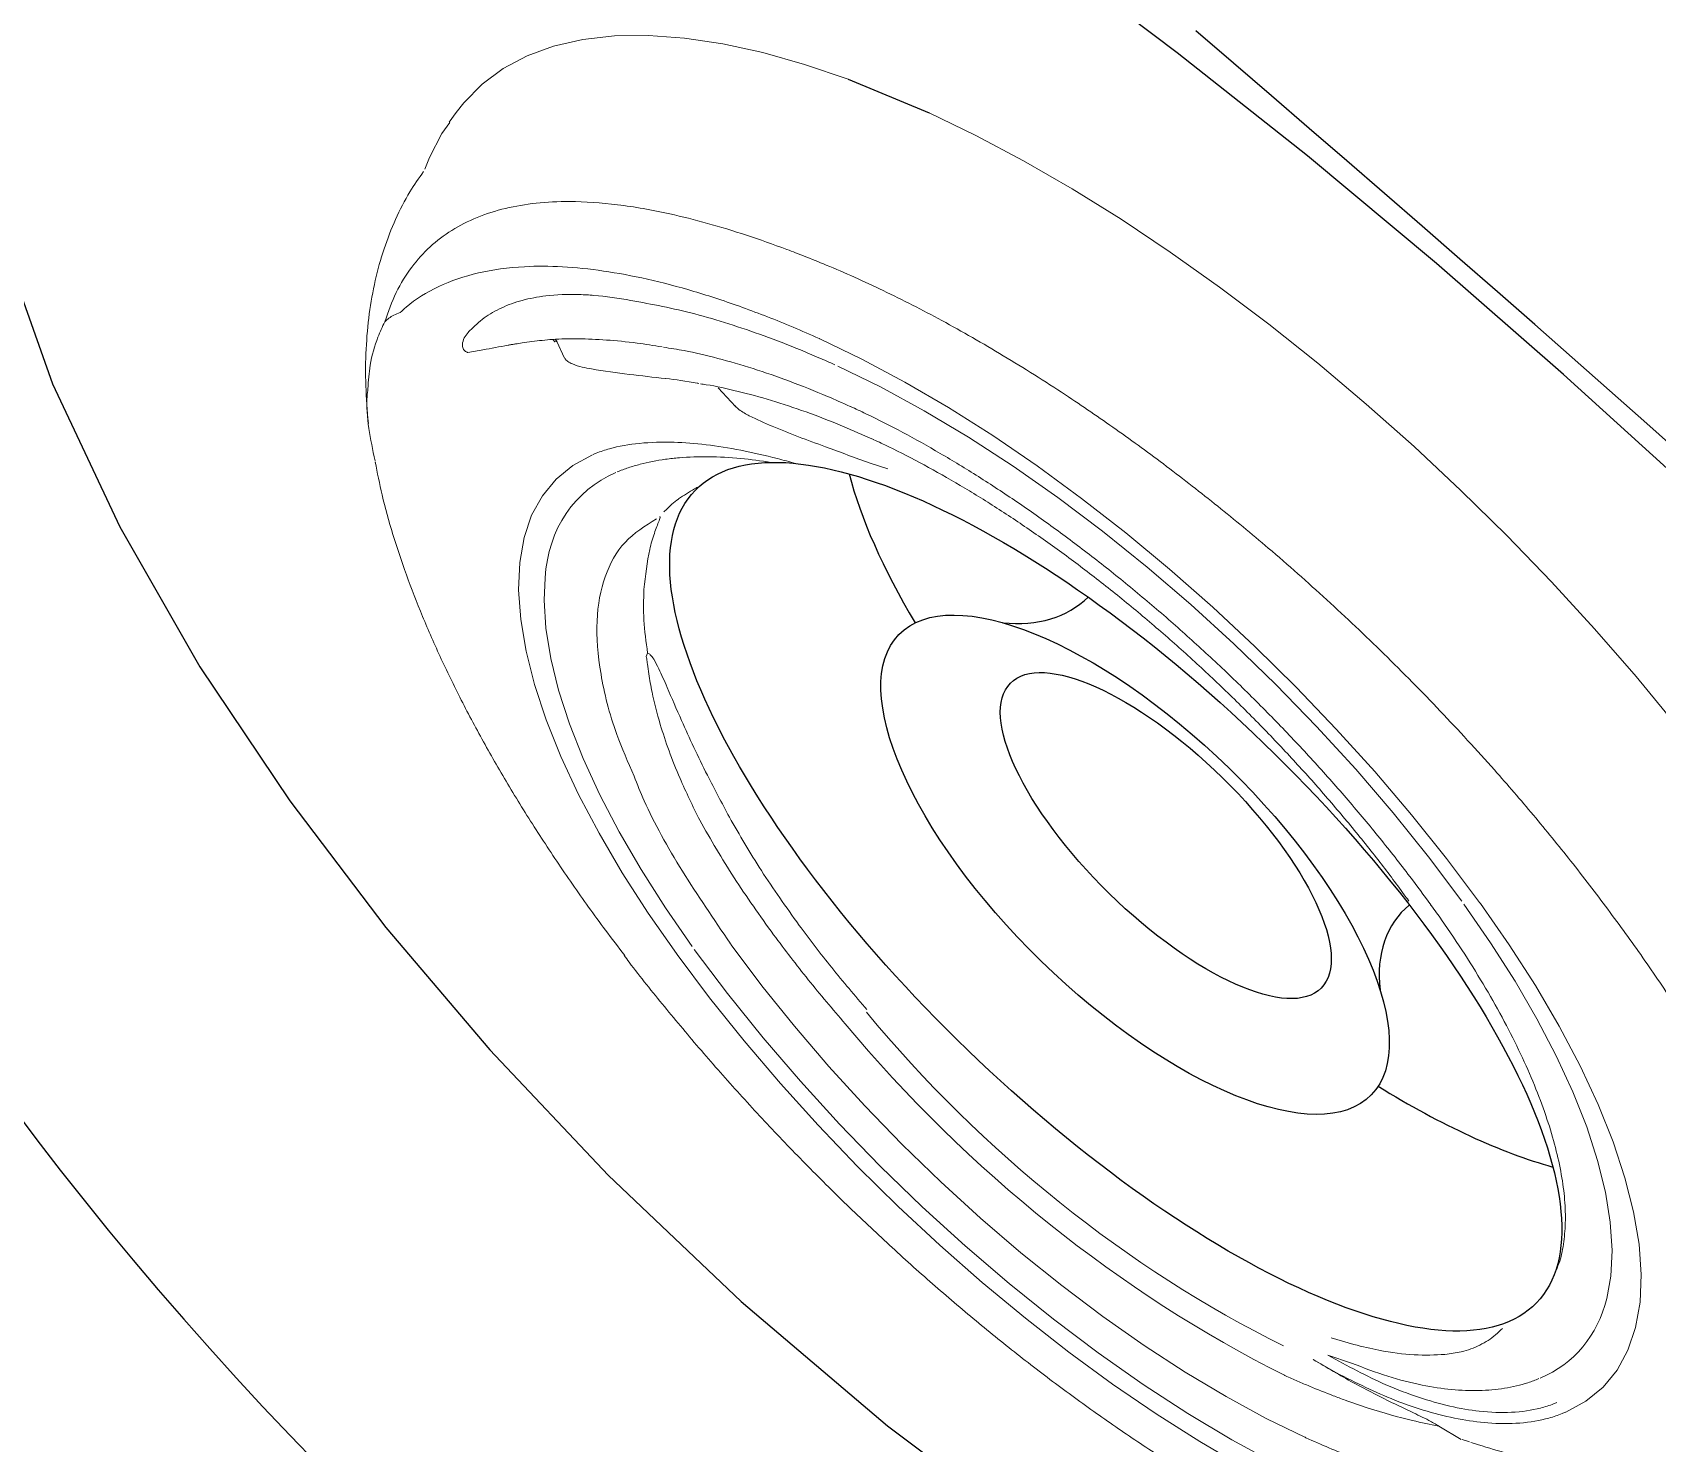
# Model space of a CAD drawing. Extents: x 938 to 1038, y 781 to 934.
# Drawn here: x 1019.287 to 1021.592, y 876.502 to 878.503 of the extents above; entities that cross this region are included whole.
import ezdxf

# ---------------------------------------------------------------- set-up
doc = ezdxf.new("R2010")
doc.units = 0
doc.header["$MEASUREMENT"] = 0
doc.linetypes.add('SLD-Solid', pattern=[0])
for name, color, linetype in [('1', 4, 'Continuous'), ('1_CYAN', 4, 'Continuous'), ('2', 2, 'Continuous'), ('DIM', 3, 'Continuous')]:
    doc.layers.add(name, color=color, linetype=linetype)

# ---------------------------------------------------------------- blocks, each defined once
blk = doc.blocks.new('*E22')
at = {"layer": '1', "color": 3, "linetype": 'SLD-Solid', "lineweight": 15}
blk.add_arc((2.108557158079378, -2.062281653934321), 0.004702238498693764, 145.5763701272719, 153.9577264641117, dxfattribs=at)
blk = doc.blocks.new('MIDJET')
at = {"layer": '1', "color": 3, "linetype": 'SLD-Solid', "lineweight": 15}
for p, q in [((-0.5919542460812863, 1.340270002507836), (-0.6367995654961618, 1.335238558751698)), ((-0.5437959938340668, 1.340921270170654), (-0.5919542460812863, 1.340270002507836)), ((-0.4925182228356348, 1.337189817831913), (-0.5437959938340668, 1.340921270170654)), ((-0.4383267202460246, 1.329090598589275), (-0.4925182228356348, 1.337189817831913)), ((-0.6781520544470823, 1.325847308838661), (-0.7158455762330647, 1.312133774495891)), ((-0.6367995654961618, 1.335238558751698), (-0.6781520544470823, 1.325847308838661)), ((-0.3814391073740637, 1.316656226751604), (-0.4383267202460246, 1.329090598589275)), ((-0.3220836937811669, 1.299936502326787), (-0.3814391073740637, 1.316656226751604)), ((-0.7497288819793368, 1.294153145349298), (-0.7796659567653208, 1.271977501424601)), ((-0.7158455762330647, 1.312133774495891), (-0.7497288819793368, 1.294153145349298)), ((-0.2604987630922011, 1.278998550980475), (-0.3220836937811669, 1.299936502326787)), ((-0.7796659567653208, 1.271977501424601), (-0.8055365974879933, 1.245695907501343)), ((-0.8055365974879933, 1.245695907501343), (-0.8164400821045064, 1.231706506393635)), ((-0.8164400821045064, 1.231706506393635), (-0.8261505989521964, 1.218251254683636)), ((-0.07916177500534616, 1.19913128945926), (-0.1456321948490569, 1.231332416440353)), ((-0.8369244809885998, 1.201993720813363), (-0.8543357425184226, 1.167898360743166)), ((-0.8256040801540365, 1.217790255286275), (-0.8369244809885998, 1.201993720813363)), ((-0.01143703298683363, 1.163116611808704), (-0.07916177500534616, 1.19913128945926)), ((-0.8543357425184226, 1.167898360743166), (-0.860690199243237, 1.151540566126542)), ((0.05727016776930327, 1.123432953348257), (-0.01143703298683363, 1.163116611808704)), ((0.1266839647929601, 1.080239730139184), (0.05727016776930327, 1.123432953348257)), ((0.1965257021402067, 1.033710267848548), (0.1266839647929601, 1.080239730139184)), ((0.2665150688487188, 0.9840313293248926), (0.1965257021402067, 1.033710267848548)), ((0.3363710481846596, 0.9314023328446979), (0.2665150688487188, 0.9840313293248926)), ((0.4058131851186815, 0.8760346807066526), (0.3363710481846596, 0.9314023328446979)), ((-0.6737797578453666, 0.9068527819475065), (-0.6766367541624305, 0.9064904840683994)), ((-0.6625879960889591, 0.8832443342654699), (-0.6737797578453666, 0.9068527819475065)), ((-0.3007123949947683, 0.9108167950045356), (-0.2409272785444472, 0.8820085267368114)), ((-0.2409272785444472, 0.8820085267368114), (-0.1798898275953889, 0.849391944359823)), ((0.4745627704948134, 0.8181504921477938), (0.4058131851186815, 0.8760346807066526)), ((-0.2748332697441427, 0.8719968570842411), (-0.2143259735345566, 0.8424302796437075)), ((-0.4202750229740531, 0.8148805614745953), (-0.4447872383875975, 0.8413058480143718)), ((-0.2143259735345566, 0.8424302796437075), (-0.1525254817430906, 0.8088024284014494)), ((-0.1798898275953889, 0.849391944359823), (-0.117901452170905, 0.813128096480952)), ((-0.1525254817430906, 0.8088024284014494), (-0.08977695034204203, 0.7713009893099496)), ((-0.117901452170905, 0.813128096480952), (-0.05526829267949296, 0.7733960902345842)), ((0.5423437975824257, 0.7579822548841548), (0.4745627704948134, 0.8181504921477938)), ((-0.2246613550926, 0.7680182315329631), (-0.223829354241623, 0.7676476453517438)), ((-0.08977695034204203, 0.7713009893099496), (-0.02643099850775599, 0.7301356469915703)), ((-0.05526829267949296, 0.7733960902345842), (0.007700413893431346, 0.7303920254563536)), ((-0.6229699055955962, 0.7464289431343758), (-0.6508588885094326, 0.7312778413512859)), ((0.6088841041254227, 0.6957714300635729), (0.5423437975824257, 0.7579822548841548)), ((-0.9309539631790003, 0.7360556487170413), (-0.9311523786757618, 0.7356601663352222)), ((-0.6508588885094326, 0.7312778413512859), (-0.6746460255915423, 0.7118089483820285)), ((-0.2040564612450879, 0.726243413797107), (-0.2291038460963861, 0.7341721511737518)), ((-0.02643099850775599, 0.7301356469915703), (0.03715857932485278, 0.6855362141791375)), ((0.007700413893431346, 0.7303920254563536), (0.0706936729465113, 0.6843283905744642)), ((-0.6746460255915423, 0.7118089483820285), (-0.6941831967642074, 0.6881435222963859)), ((0.6739166695817715, 0.6317677685088796), (0.6088841041254227, 0.6957714300635729)), ((-0.6941831967642074, 0.6881435222963859), (-0.7093486174689474, 0.6604288755529097)), ((0.03715857932485278, 0.6855362141791375), (0.1006365285862501, 0.6377519199917145)), ((0.0706936729465113, 0.6843283905744642), (0.1334003852071248, 0.635432600998314)), ((-0.7093486174689474, 0.6604288755529097), (-0.7200479897698528, 0.6288376527769088)), ((-0.7200479897698528, 0.6288376527769088), (-0.7262145902071779, 0.5935665703607214)), ((0.1006365285862501, 0.6377519199917145), (0.1636482554960139, 0.5870496571647834)), ((0.1334003852071248, 0.635432600998314), (0.1955109077239854, 0.5839461574314271)), ((0.7371803569579569, 0.5662282756701273), (0.6739166695817715, 0.6317677685088796)), ((-0.7262145902071779, 0.5935665703607214), (-0.7278100417460323, 0.5548352702607531)), ((0.1636482554960139, 0.5870496571647834), (0.2258417651508964, 0.5337126929966018)), ((0.1955109077239854, 0.5839461574314271), (0.2567185059078696, 0.5301232676291505)), ((-0.7278100417460323, 0.5548352702607531), (-0.7248244592766753, 0.5128849674311624)), ((-0.6917068391101537, 0.5399770882875572), (-0.6904048244634993, 0.5716342310971925)), ((0.7984212499144263, 0.4994159295572871), (0.7371803569579569, 0.5662282756701273)), ((-0.6891811366204763, 0.5001690216979142), (-0.6917068391101537, 0.5399770882875572)), ((0.2258417651508964, 0.5337126929966018), (0.2868696220712934, 0.4780389346494616)), ((-0.7248244592766753, 0.5128849674311624), (-0.7172763522214183, 0.4679768748838313)), ((0.2567185059078696, 0.5301232676291505), (0.3167209534576969, 0.4742297461524032)), ((-0.6823127846873547, 0.457527795635869), (-0.6891811366204763, 0.5001690216979142)), ((0.8573934019050995, 0.4315990789865936), (0.7984212499144263, 0.4994159295572871)), ((-0.7172763522214183, 0.4679768748838313), (-0.7052127352972022, 0.4203906585029813)), ((-0.5468986608557316, 0.4601842070950255), (-0.5448279632985873, 0.4650252850706664)), ((0.2868696220712934, 0.4780389346494616), (0.3463909292820162, 0.4203394049225579)), ((0.3167209534576969, 0.4742297461524032), (0.3752219207555427, 0.4165416140557454)), ((-0.6711443371417687, 0.4123173900796644), (-0.6823127846873547, 0.457527795635869)), ((-0.7052127352972022, 0.4203906585029813), (-0.6887088037560503, 0.3704226755281752)), ((0.3463909292820162, 0.4203394049225579), (0.4040732020937412, 0.3609363981163511)), ((0.3752219207555427, 0.4165416140557454), (0.4319324777305837, 0.3573437722756978)), ((0.9138601952750065, 0.3630498857439477), (0.8573934019050995, 0.4315990789865936)), ((-0.6557449093210366, 0.3648176696784589), (-0.6711443371417687, 0.4123173900796644)), ((-0.6887088037560503, 0.3704226755281752), (-0.6678672599776689, 0.3183840844563548)), ((-0.636209824535797, 0.3153226684343338), (-0.6557449093210366, 0.3648176696784589)), ((0.4040732020937412, 0.3609363981163511), (0.4595941649500119, 0.3001618132641966)), ((0.4319324777305837, 0.3573437722756978), (0.4865726141307931, 0.2969285223536389)), ((-0.6678672599776689, 0.3183840844563548), (-0.6428179924394186, 0.2645989795892376)), ((-0.6126599751229804, 0.264138779049901), (-0.636209824535797, 0.3153226684343338)), ((0.4595941649500119, 0.3001618132641966), (0.5126436852019083, 0.2383551154191537)), ((0.4865726141307931, 0.2969285223536389), (0.5388725386271744, 0.2355942031767171)), ((-0.6428179924394186, 0.2645989795892376), (-0.6137168562472297, 0.2094022548305645)), ((-0.5852412625829331, 0.2115828995320612), (-0.6126599751229804, 0.264138779049901)), ((0.5126436852019083, 0.2383551154191537), (0.5629254811307334, 0.175861536062925)), ((0.5388725386271744, 0.2355942031767171), (0.5885738932123843, 0.1736437416675614)), ((-0.6137168562472297, 0.2094022548305645), (-0.580745179434615, 0.1531376777535485)), ((-0.5541232847010775, 0.1579803067076284), (-0.5852412625829331, 0.2115828995320612)), ((0.5629254811307334, 0.175861536062925), (0.6101585497424367, 0.1130302443590807)), ((0.5885738932123843, 0.1736437416675614), (0.6354312844683818, 0.111383035622481)), ((-0.580745179434615, 0.1531376777535485), (-0.5441082426526407, 0.09615562249808818)), ((-0.5194987594337448, 0.1036628778942799), (-0.5541232847010775, 0.1579803067076284)), ((-0.5441082426526407, 0.09615562249808818), (-0.5040342094317509, 0.0388109411609463)), ((-0.4815820174204504, 0.04896685335884854), (-0.5194987594337448, 0.1036628778942799)), ((0.5342452386158243, 0.1142426972362642), (0.5350541572037528, 0.1130922070813654)), ((0.5658686596157665, 0.1081833325488191), (0.5666357862985194, 0.1071105673578217)), ((0.6131417295719501, 0.1089070406784032), (0.6510585375235394, 0.05421097666044261)), ((0.6354311145956615, 0.1113830333935937), (0.6365171913398626, 0.1098897085450545)), ((0.6365171913398626, 0.1098897085450545), (0.6773690440095805, 0.0514320825179766)), ((-0.4278476251092869, 0.05326558572474482), (-0.4270130268220882, 0.05210872980869397)), ((-0.4270255889107162, 0.05212548107763837), (-0.4262447109284579, 0.05104560357774801)), ((-0.4262447109284579, 0.05104560357774801), (-0.3828345210085118, -0.006804406820378972)), ((0.6510585375235394, 0.05421097666044261), (0.6856830659964785, -0.0001064595432183069)), ((0.6773690440095805, 0.0514320825179766), (0.7147170452954299, -0.006655874952002705)), ((-0.5040343962407832, 0.03881092171981493), (-0.502966819549286, 0.03734302985240845)), ((-0.502966819549286, 0.03734302985240845), (-0.4568554513130181, -0.02392642564824143)), ((-0.4313662724639329, -0.01798828150540999), (-0.478599400602711, 0.04484303490036723)), ((-0.3810845360622039, -0.08048183615970572), (-0.4313662724639329, -0.01798828150540999)), ((-0.3828345210085118, -0.006804406820378972), (-0.3366027226316533, -0.0643502523216597)), ((0.6856830659964785, -0.0001064595432183069), (0.7168009827484525, -0.05370902397056909)), ((0.7147170452954299, -0.006655874952002705), (0.7483286834238783, -0.06401243812616997)), ((-0.4568554513130181, -0.02392642564824143), (-0.4079453738200058, -0.08489057668434441)), ((-0.3366027226316533, -0.0643502523216597), (-0.2878091611190428, -0.1212685844863159)), ((0.7168009827484525, -0.05370902397056909), (0.7442197556169887, -0.1062649300379093)), ((0.7483286834238783, -0.06401243812616997), (0.777994591073174, -0.1202803995913939)), ((-0.4079453738200058, -0.08489057668434441), (-0.3564781724274368, -0.145248366009767)), ((-0.3280349691056159, -0.1422885291454747), (-0.3810845360622039, -0.08048183615970572)), ((0.7442197556169887, -0.1062649300379093), (0.7677696058312122, -0.1574488212699237)), ((-0.2878091611190428, -0.1212685844863159), (-0.2367281427571015, -0.1772392895687744)), ((0.777994591073174, -0.1202803995913939), (0.8035300857183216, -0.175109383552325)), ((-0.3564781724274368, -0.145248366009767), (-0.3027079190388946, -0.2047017965439863)), ((-0.2725140062493523, -0.2030631139976293), (-0.3280349691056159, -0.1422885291454747)), ((0.7677696058312122, -0.1574488212699237), (0.7873046874108383, -0.2069438151237506)), ((-0.2367281427571015, -0.1772392895687744), (-0.1836467505548285, -0.2319479084886069)), ((0.8035300857183216, -0.175109383552325), (0.8247761251235346, -0.228157936122912)), ((-0.3027079190388946, -0.2047017965439863), (-0.2469002599260506, -0.2629571340686567)), ((-0.2148317334376202, -0.2624661208038361), (-0.2725140062493523, -0.2030631139976293)), ((0.7873046874108383, -0.2069438151237506), (0.8027041120259568, -0.2544435281346296)), ((0.8247761251235346, -0.228157936122912), (0.8416004526354968, -0.2790957155896336)), ((-0.1836467505548285, -0.2319479084886069), (-0.1288634054916855, -0.2850868156362765)), ((-0.2469002599260506, -0.2629571340686567), (-0.1893306435940758, -0.3197268546246903)), ((-0.1553104134044929, -0.3201656800919466), (-0.2148317334376202, -0.2624661208038361)), ((0.8027041120259568, -0.2544435281346296), (0.8138725611743496, -0.2996539373860116)), ((-0.1288634054916855, -0.2850868156362765), (-0.07268604721214444, -0.3363573312864787)), ((0.8138725611743496, -0.2996539373860116), (0.8207409162128982, -0.3422951706074144)), ((0.8416004526354968, -0.2790957155896336), (0.8538981608296936, -0.3276054670643731)), ((-0.1893306435940758, -0.3197268546246903), (-0.1302835327086029, -0.374730504825294)), ((-0.09428255648409589, -0.3758394384390868), (-0.1553104134044929, -0.3201656800919466)), ((-0.07268604721214444, -0.3363573312864787), (-0.01543045211409577, -0.3854712921912125)), ((0.8207409162128982, -0.3422951706074144), (0.8232665592756732, -0.3821032127260509)), ((0.8538981608296936, -0.3276054670643731), (0.8615928151658849, -0.3733851628631299)), ((-0.1302835327086029, -0.374730504825294), (-0.07005042866749989, -0.4276964427301237)), ((-0.0320890765927544, -0.4291763902563162), (-0.09428255648409589, -0.3758394384390868)), ((-0.01543045211409577, -0.3854712921912125), (0.04258148656383298, -0.4321525409809936)), ((0.8232665592756732, -0.3821032127260509), (0.8214340025040485, -0.4188316941173298)), ((0.8615928151658849, -0.3733851628631299), (0.8646363927117591, -0.4161496617792437)), ((-0.07005042866749989, -0.4276964427301237), (-0.008928759315232071, -0.4783632205415529)), ((0.03092265031700947, -0.4798786530832331), (-0.0320890765927544, -0.4291763902563162)), ((0.04258148656383298, -0.4321525409809936), (0.1010237300516934, -0.4761387138104283)), ((0.8214340025040485, -0.4188316941173298), (0.8157006186702205, -0.4505288283372266)), ((0.8646363927117591, -0.4161496617792437), (0.8630099851018969, -0.4556326673108089)), ((0.8630099851018969, -0.4556326673108089), (0.8567237519102093, -0.4915883081715577)), ((-0.008928759315232071, -0.4783632205415529), (0.05277961016649613, -0.5264805419039646)), ((0.09440059957840674, -0.527662947270656), (0.03092265031700947, -0.4798786530832331)), ((0.1010237300516934, -0.4761387138104283), (0.1595677370264212, -0.5171825523920859)), ((0.4246229822019956, -0.5062542312755056), (0.4571575859855272, -0.5157002336642336)), ((0.8567237519102093, -0.4915883081715577), (0.8458167421455727, -0.5237926398367279)), ((0.05277961016649613, -0.5264805419039646), (0.1147699359973728, -0.5718108298644324)), ((0.1579901922928002, -0.5722623862585863), (0.09440059957840674, -0.527662947270656)), ((0.1595677370264212, -0.5171825523920859), (0.21788441910725, -0.5550533457155211)), ((0.8458167421455727, -0.5237926398367279), (0.8303569620936884, -0.5520451513537097)), ((0.4324812997092522, -0.5560345889892204), (0.3994041958499395, -0.53692644916147)), ((0.4536861896288968, -0.5420627063764414), (0.4200684792634846, -0.530933925326849)), ((0.8303569620936884, -0.5520451513537097), (0.8104406436616074, -0.5761698919052236)), ((0.1147699359973728, -0.5718108298644324), (0.1767361146714848, -0.6141301965231065)), ((0.2213361441270791, -0.6134277285769656), (0.1579901922928002, -0.5722623862585863)), ((0.21788441910725, -0.5550533457155211), (0.2756459855342968, -0.5895382288194924)), ((0.8104406436616074, -0.5761698919052236), (0.7861918909449912, -0.596016681602336)), ((0.2756459855342968, -0.5895382288194924), (0.332527751439379, -0.6204433694948079)), ((0.7861918909449912, -0.596016681602336), (0.7577616033004446, -0.6114617796461488)), ((0.1767361146714848, -0.6141301965231065), (0.2383721175906572, -0.6532296686102796)), ((0.2840846424424228, -0.6509291054582889), (0.2213361441270791, -0.6134277285769656)), ((0.332527751439379, -0.6204433694948079), (0.3882099291078731, -0.647594954006621)), ((0.6093081070126161, -0.650202156123953), (0.5775109505388087, -0.6312540122870018)), ((0.2383721175906572, -0.6532296686102796), (0.2993735843462204, -0.688916188014133)), ((0.3458851635991422, -0.6845570173668278), (0.2840846424424228, -0.6509291054582889)), ((0.3882082311358346, -0.6475967461509953), (0.3890182506492295, -0.6479644889835612)), ((0.6107945199063138, -0.6503591337585419), (0.6210413181768573, -0.6538573459500299))]:
    blk.add_line(p, q, dxfattribs=at)
for centre, major_axis, ratio, start_param, end_param in [((-0.6815768399562643, 0.9055450205197246), (0.004680534295793202, -0.004606837395196052), 0.7000000000005552, 1.120630818526667, 1.843928714060351), ((-0.6788823279823504, 0.905839848704943), (0.004850412880523252, -0.004774041173101661), 0.7000000000009405, 1.126373902737729, 1.762963117534141), ((-0.6781629943863976, 0.9059485700923631), (0.004551870843195905, -0.004480199800571625), 0.699999999999245, 1.115946250348523, 1.807289989993341), ((-0.6704440789167236, 0.8971943589971687), (0.00799677930934878, -0.007870866796768477), 0.699999999967005, 2.477545029303428, 2.524721049010566), ((-0.6602028831344882, 0.8752907333324487), (5.952596348795852e-05, -0.007501533223001199), 0.9999999997322832, 3.376626565747556, 3.425002859041004), ((-0.4277623174416902, 0.8207920025155744), (0.00684070522326299, -0.006732995559682467), 0.6999999999699413, 0.1552751670004129, 0.2729475405901056), ((-0.4123454982996577, 0.4600209785797489), (0.2294618658224988, -0.2258488961816193), 0.7000000000000282, 2.864732198851961, 3.679689753706713), ((0.5469432157060794, 0.4766810238045309), (0.946114857098742, -0.9312178970168021), 0.699999999999982, 4.567645542837863, 5.149834849265413), ((0.566247144720812, 0.500266765458008), (1.010455582634619, -0.9945455518744755), 0.6999999999999829, 4.571790723567589, 5.145689688817794), ((0.5479330481392708, -0.3064110597949536), (0.2253859154012132, -0.2218371232439412), 0.7000000000000203, -0.2809991139810488, 0.3946791343830383), ((0.5750355527887763, -0.630116160261025), (0.00233832875855138, 1.855504310473285e-05), 0.9999999999457592, -0.4387966575200624, -0.3098644343671335)]:
    blk.add_ellipse(centre, major_axis=major_axis, ratio=ratio, start_param=start_param, end_param=end_param, dxfattribs=at)
at = {"layer": '1', "color": 3}
for centre, major_axis, ratio, start_param, end_param in [((0.1192344720720726, 0.1195088801366637), (0.5967276637128429, -0.576215286447689), 0.3644955798513458, 3.146562833120037, 9.429748140299623), ((0.3609887589327627, 0.3356866112881249), (0.5967276637128462, -0.5762152864477543), 0.364495579851353, 3.679415963998016, 4.068187139904578), ((0.1467084844990723, 0.1648701414983407), (0.335007496412527, -0.3265217946949104), 0.4082116169557454, 3.144741794582911, 9.427927101762497), ((-0.09133905297336042, 0.7149628302830706), (0.1722656439131815, -0.169553251858845), 0.700000000000027, -0.7252667287430151, -0.007908137019935868), ((0.1902426787997413, 0.2061563679601193), (0.2204798541199463, -0.2161642147788002), 0.371973248469353, 3.142643758382526, 9.425829065562112), ((0.6873068505680138, -0.05760381365483624), (0.1601084622655695, -0.1575874899404286), 0.6999999999999683, 3.068738936390603, 3.858971129962082), ((0.3609887589327627, 0.3356866112881249), (0.5967276637128802, -0.5762152864476898), 0.3644955798513433, -1.024668027333806, -0.5913272137987586)]:
    blk.add_ellipse(centre, major_axis=major_axis, ratio=ratio, start_param=start_param, end_param=end_param, dxfattribs=at)
at = {"layer": '1', "color": 3, "linetype": 'SLD-Solid', "lineweight": 15}
for points, knots in [([(-0.8627474807842503, 1.147998920770704), (-0.8693700168802678, 1.138574965710745), (-0.8843186351193282, 1.117302887393464), (-0.9029738958443261, 1.080487820955881), (-0.9194864101341196, 1.038484975745078), (-0.9319132790559053, 0.9936493108959752), (-0.9404073689651113, 0.9462255221802707), (-0.9447989615211014, 0.8962405338462958), (-0.9454309978385993, 0.8444482626395171), (-0.9424836849697513, 0.8086564130909295), (-0.94102014886154, 0.790883388466554)], [0, 0, 0, 0, 0.1000144248374281, 0.2257560296564782, 0.3519620618449764, 0.4790519246353268, 0.6074394963084845, 0.7375219066617311, 0.8696622366516151, 0.9999999999999999, 0.9999999999999999, 0.9999999999999999, 0.9999999999999999]), ([(-0.9178553953320048, 0.9348992362653519), (-0.9127900163126554, 0.9491387112250607), (-0.9026222451009431, 0.977721710248943), (-0.8805855336192465, 1.012662912017745), (-0.854206065256264, 1.042029050374737), (-0.8232765620921967, 1.065577637907964), (-0.7875061616945089, 1.083745911450421), (-0.7473635839657788, 1.096525466963584), (-0.7033963259287148, 1.103968918319381), (-0.6509216424041071, 1.106440618702209), (-0.5881205115555019, 1.102277195232986), (-0.5052442627204599, 1.087727199070912), (-0.4239867990835364, 1.064980510547485), (-0.3587389498939757, 1.041934522040108), (-0.3309902547189338, 1.031207537771095), (-0.3228083809194899, 1.028044620344389)], [0, 0, 0, 0, 0.07537897948530542, 0.1513087598485489, 0.223328929139492, 0.295350195672495, 0.3691040824939862, 0.4428624058644273, 0.5147290521308584, 0.5869674127249346, 0.6821191269308488, 0.7780713045951788, 0.9079992185455765, 0.972873002548, 1, 1, 1, 1]), ([(-0.3228083809194899, 1.028044620344389), (-0.312420742817622, 1.023911319705448), (-0.2757162745980111, 1.009306401777437), (-0.2109070261829515, 0.9800873164124795), (-0.1269124447858516, 0.9372359922766549), (-0.04044499116479017, 0.8878186385365581), (0.04226150083716362, 0.8356763787241022), (0.1196630580554867, 0.7827592089527684), (0.1918302540250494, 0.7300254021569685), (0.2640190638505686, 0.6737918826011935), (0.3401036148975081, 0.6107799725642593), (0.4190022486309104, 0.5410502700264459), (0.5006461251433905, 0.463800897264278), (0.5802205103926781, 0.3831289221971588), (0.6507180946088909, 0.3063629292004464), (0.7122431984861777, 0.2352377519817139), (0.7470955837410784, 0.1919400777168079), (0.764558285007567, 0.1702458853195878)], [0, 0, 0, 0, 0.02936692012341424, 0.1037673026158927, 0.1781676561717678, 0.2547294059944991, 0.3312911512215466, 0.3933059458810084, 0.4553207315038745, 0.5185676568654695, 0.5818146106266968, 0.656274788192156, 0.7307350024676587, 0.8073586783976775, 0.8839824166536006, 0.9418696773600741, 1, 1, 1, 1]), ([(-0.8958560664850097, 0.9480931264753849), (-0.8930526952794864, 0.9506446943238274), (-0.8771619198370928, 0.9651081344937751), (-0.8427258641114577, 0.986567270707809), (-0.7864918965745389, 1.005896056742486), (-0.7266385947137906, 1.014078541613813), (-0.6663692365216178, 1.013840593850759), (-0.6080666352889921, 1.007916923912163), (-0.5457029069364552, 0.9961874147309828), (-0.4798512785431228, 0.979014983621397), (-0.4107065998673889, 0.956109807580205), (-0.3509421441799674, 0.9329598010872218), (-0.3139851983780062, 0.9166714372530151), (-0.3016718030188485, 0.9112444448624899)], [0, 0, 0, 0, 0.02671159342247816, 0.1514133882616352, 0.2764465471703175, 0.4011593237448561, 0.4934978756194137, 0.585835892512467, 0.6780752214310576, 0.7703176610676958, 0.8622843830928777, 0.9541156120639899, 1, 1, 1, 1]), ([(-0.7972063267891372, 0.9223448504070291), (-0.7906460971790352, 0.9285854331885446), (-0.7775268503931159, 0.9410654453931215), (-0.7524780027408724, 0.9554536593593781), (-0.723373950786609, 0.9660369580669794), (-0.6869888263599861, 0.9728607147295065), (-0.6520796511685703, 0.9742228494979059), (-0.6117601125132808, 0.9721336067401012), (-0.5864687470666041, 0.968108061553437), (-0.5686126327046424, 0.9652659613365273)], [0, 0, 0, 0, 0.1441017023746246, 0.2881767724736586, 0.4319440977470484, 0.5757118405730505, 0.7575254025222544, 0.828808999989974, 1, 1, 1, 1]), ([(-0.9178553953320048, 0.9348992362653519), (-0.9139474881211456, 0.9383850882403806), (-0.9080630364040161, 0.943634017279237), (-0.8989253491364693, 0.9469719418908795), (-0.8958560664850097, 0.9480931264753849)], [0, 0, 0, 0, 0.664107277740027, 1, 1, 1, 1]), ([(-0.5684767364222978, 0.9652452502350712), (-0.5388160456191002, 0.9597450101446441), (-0.4942970776828162, 0.9514894703848995), (-0.4297787961067812, 0.9324235311391504), (-0.3798462657429269, 0.9154163111188183), (-0.3368996625692589, 0.8987612810238517), (-0.3031762184767075, 0.8846287374045403), (-0.2867252947938823, 0.8773309394024693), (-0.2791472813771279, 0.8739692551445728)], [0, 0, 0, 0, 0.3370083191286239, 0.5058298423696197, 0.6746776265665427, 0.843512699596241, 0.9279151198515014, 1, 1, 1, 1]), ([(-0.9416571431792207, 0.8399092718010621), (-0.9408688441314013, 0.8511691252368507), (-0.9390449190075216, 0.8772215854410916), (-0.9301064727070099, 0.9085674082864159), (-0.9211675727216146, 0.9277802145998066), (-0.9178553953320048, 0.9348992362653519)], [0, 0, 0, 0, 0.323929972377879, 0.7494922347334615, 1, 1, 1, 1]), ([(-0.799747252088963, 0.8912188981858264), (-0.8001514312033748, 0.8913802302356828), (-0.8010457170249339, 0.8917371931751603), (-0.8024533551725526, 0.8925051547793856), (-0.8039027607163121, 0.893562467380292), (-0.8054088385562252, 0.8950983527771541), (-0.8074036456639959, 0.8984426765486404), (-0.8078474006174616, 0.9045711077863814), (-0.8054166324777654, 0.912277899149089), (-0.8008792914456961, 0.9183019211647405), (-0.7979519442325369, 0.921524129586814), (-0.7972063267891372, 0.9223448504070291)], [0, 0, 0, 0, 0.01601980864586571, 0.03544539345380793, 0.05487115266753625, 0.08077982296896563, 0.1271703537338176, 0.2748868557463746, 0.5838063736992333, 0.893992340161141, 1, 1, 1, 1]), ([(-0.7998931669075162, 0.8915583330805248), (-0.7927630858788817, 0.8927054205766041), (-0.773957212611819, 0.8957309096265931), (-0.7547772963582275, 0.8994284905880221), (-0.7428692762334848, 0.9017241663313058)], [0, 0, 0, 0, 0.3791411825114671, 1, 1, 1, 1]), ([(-0.7428692762334848, 0.9017241663313058), (-0.7424809796107894, 0.9017918925614339), (-0.7413290901758813, 0.9019928037319289), (-0.7393994125754801, 0.9023233106647552), (-0.7363091311073688, 0.9028458694428707), (-0.7308525699242665, 0.9037451589231011), (-0.7216411395105666, 0.905205038250557), (-0.7136856542535384, 0.9063299255281123), (-0.7090290756131168, 0.9069883550142208)], [0, 0, 0, 0, 0.03591905062792195, 0.1065545578105673, 0.1771948310814762, 0.3184871161217372, 0.6010905387024296, 1, 1, 1, 1]), ([(-0.7089640162141109, 0.9068773646930026), (-0.6993776677416434, 0.9080591514670147), (-0.6791304537874936, 0.9105551894245423), (-0.643717931583744, 0.9112198144137835), (-0.6036869938558027, 0.9094541322908043), (-0.5640802188817844, 0.9056229519025152), (-0.5362805045120425, 0.9012209840906138), (-0.5242984400867527, 0.8993236745996143)], [0, 0, 0, 0, 0.1934118295119319, 0.4085028522215886, 0.6212374047917513, 0.8367480414614441, 1, 1, 1, 1]), ([(-0.3016730831396117, 0.9112499453356975), (-0.3016533855077626, 0.9112411573364767), (-0.3015261441742183, 0.9111843892564195), (-0.3013988828670549, 0.9111276120173386), (-0.3012913222837597, 0.9110796241953381)], [0, 0, 0, 0, 0.1548052924066076, 1, 1, 1, 1]), ([(-0.3012913798290668, 0.9110798904779074), (-0.3012703334082687, 0.9110703330492669), (-0.3010773657604062, 0.9109827041577603), (-0.3008843548055182, 0.9108949648451841), (-0.3007123949947683, 0.9108167950045356)], [0, 0, 0, 0, 0.1090670950234722, 1, 1, 1, 1]), ([(-0.6621663055016711, 0.8832120481493604), (-0.6619509102705621, 0.882795117395915), (-0.6617015103311346, 0.8823123652749132), (-0.6610576249981364, 0.8813986882626068), (-0.659942115384581, 0.8801075436932422), (-0.656565229979563, 0.877417110557829), (-0.6439769651738914, 0.8715616687025687), (-0.6155489729055645, 0.866316621567293), (-0.5725023766878792, 0.8602967603374623), (-0.5365687813132922, 0.8563141282864848), (-0.5193468434248771, 0.8544053673874146)], [0, 0, 0, 0, 0.006241481881788279, 0.007226832253902155, 0.01458706256182928, 0.02858929375350081, 0.0704493351901226, 0.26225781370699, 0.6464214065538634, 1, 1, 1, 1]), ([(-0.5223620664027351, 0.898776576535198), (-0.5126176013709056, 0.8973093650837853), (-0.4879863773173483, 0.8936006736496296), (-0.4455637887791113, 0.8835556581488646), (-0.3957807899049897, 0.8691658730114398), (-0.3437137785505371, 0.8510099827112896), (-0.2976612871237165, 0.8328826395176776), (-0.2682612637055684, 0.8196458718897333), (-0.2575381435445649, 0.8148180032925154)], [0, 0, 0, 0, 0.1256718620403369, 0.3176625685486181, 0.5086256390140966, 0.6987147429268864, 0.8901117196953342, 1, 1, 1, 1]), ([(-0.5193507806368558, 0.8544279448320538), (-0.5192579110659068, 0.854419166788773), (-0.5054136919455203, 0.8531106094925889), (-0.4894251124763187, 0.8504912568168947), (-0.4730224316249831, 0.8476424744233242), (-0.4722658229980539, 0.84751106826144)], [0, 0, 0, 0, 0.006400735406424715, 0.9541681154365437, 1, 1, 1, 1]), ([(-0.9315483331762451, 0.7377437195467991), (-0.9348092806183104, 0.7531457910281603), (-0.9414885825407708, 0.7846933972019485), (-0.9440116624329917, 0.8188050756519374), (-0.942043328082363, 0.8364477915296789), (-0.9416571431792207, 0.8399092718010621)], [0, 0, 0, 0, 0.4340011518166794, 0.8889516863392902, 1, 1, 1, 1]), ([(-0.4700362616823668, 0.8468620378473304), (-0.4672529390692617, 0.8464953917975748), (-0.4503910798619444, 0.8442741853730098), (-0.4168207650756841, 0.8366724213566528), (-0.3697795182620354, 0.824005504105898), (-0.3201502523276218, 0.807378473301597), (-0.2719504216183424, 0.788947542765456), (-0.2392911817573236, 0.7743763080979136), (-0.2246143570601049, 0.7678281012888419)], [0, 0, 0, 0, 0.03960790484329149, 0.2399516720842665, 0.4393013143043341, 0.6362561632267278, 0.8365361671082376, 1, 1, 1, 1]), ([(-0.2291038460963861, 0.7341721511737518), (-0.2503753662419896, 0.7420343845404744), (-0.2977919517879641, 0.7595601776414753), (-0.354358908613122, 0.7804920070541641), (-0.3946365693913449, 0.7982303334165266), (-0.4123706026622216, 0.8076973937252916), (-0.4186503302178721, 0.8134041166312898), (-0.4202750229740531, 0.8148805614745953)], [0, 0, 0, 0, 0.3223271387977175, 0.7185030616512978, 0.8922651605800004, 0.972126814158207, 1, 1, 1, 1]), ([(-0.2570248553791217, 0.814722497050937), (-0.2497687162646187, 0.8113653538164982), (-0.2254758149928477, 0.8001259401472538), (-0.1831329154553316, 0.7784949511988657), (-0.1298112535971399, 0.7487397926558117), (-0.07565086917905717, 0.7157859902984853), (-0.02096757028096619, 0.6798795937716733), (0.03397003352642969, 0.6411711322699603), (0.08887859042798141, 0.5998567641925092), (0.1434783977758798, 0.5561395220733516), (0.1974904994793292, 0.5102379245612667), (0.2506397150656099, 0.462382116260116), (0.3026552205321522, 0.4128132449955046), (0.353273625537021, 0.3617820556615925), (0.4022337243809986, 0.3095481666674971), (0.4493030203434785, 0.2563773631499799), (0.4941866708692046, 0.2025435800211), (0.5331650670254149, 0.1530249364967915), (0.5563009680069229, 0.1215342199461702), (0.566132189530208, 0.1081527566271774)], [0, 0, 0, 0, 0.02627491320909692, 0.08796604674192407, 0.1496976231393439, 0.2114644510409171, 0.2732674375312716, 0.335104743661679, 0.3969728185703528, 0.4588669698473788, 0.5207819703564909, 0.5827122116655061, 0.644651889205555, 0.7065950291543428, 0.7685348599167549, 0.8304642359526179, 0.8923770672691675, 0.9542674005430976, 1, 1, 1, 1]), ([(-0.3351120359770263, 0.7338910596067194), (-0.3437177311162287, 0.736381067531255), (-0.3703897936563294, 0.74378275453833), (-0.413232437555024, 0.7533543053973659), (-0.4624238343876925, 0.7612222872909911), (-0.5107212107590442, 0.7648872686583701), (-0.5571402141147317, 0.7635645337371244), (-0.5892985716260171, 0.7577908843266528), (-0.6086556882360838, 0.7519540152640758), (-0.6163190913564804, 0.7491451172374184), (-0.6208292490374987, 0.747383810723818), (-0.622267142869724, 0.7467315043375891), (-0.6222673196115096, 0.7467314241579572)], [0.158951885381693, 0.158951885381693, 0.158951885381693, 0.158951885381693, 0.2189082280711251, 0.346757998641039, 0.4751575172598321, 0.6035614685310303, 0.7545959878653172, 0.9056690489778593, 0.9433962239604446, 0.9811215494509715, 0.9999976795149366, 1, 1, 1, 1]), ([(-0.2239947855306355, 0.7676419735411457), (-0.2169687179010111, 0.764363910369326), (-0.1935740439885336, 0.7534489543780012), (-0.1528059768785397, 0.7323932947869309), (-0.1015258011372282, 0.7033997765883981), (-0.04944531643729988, 0.6712336378307953), (0.003107583364354127, 0.6361493476121325), (0.05585155892038784, 0.598308172288057), (0.108490939973592, 0.5579181993732334), (0.1607342139032113, 0.515195361665107), (0.2122913042989154, 0.4703719251163676), (0.2628767186369885, 0.4236923298375643), (0.3122106374053715, 0.375412481201991), (0.360020857981425, 0.3257986140607727), (0.4060422691382399, 0.2751255050767298), (0.4500276661839706, 0.223673936539214), (0.4909836860164418, 0.1726453293239985), (0.518545105891846, 0.1360814949106697), (0.5324044986945182, 0.1169248361366328), (0.5343616711127481, 0.1142196033236331)], [0, 0, 0, 0, 0.02755396033081172, 0.09174632965644011, 0.1559860185563087, 0.2202674027794637, 0.2845909535395793, 0.3489539635118629, 0.4133516745822353, 0.4777782021506181, 0.5422269424155356, 0.6066909494717849, 0.6711630292012192, 0.735635925229539, 0.8001000946344511, 0.8645480067847848, 0.9289722376925157, 0.9899697209469013, 1, 1, 1, 1]), ([(-0.5879490818598612, 0.7219608474981527), (-0.5879470017094945, 0.7219616972817846), (-0.5828774111232491, 0.724032727879532), (-0.5724440401978512, 0.7280005263370413), (-0.5501974478796825, 0.7345803497103702), (-0.5259855631338795, 0.7393423579337508), (-0.4934205815252852, 0.7429478772403257), (-0.4585535798608404, 0.7441685873330357), (-0.4147699372589102, 0.7416907050754844), (-0.3843058449318164, 0.7378523596196942), (-0.3694423083011102, 0.7353691719007429)], [0, 0, 0, 0, 3.056722786278923e-05, 0.07449621570486083, 0.148969485248665, 0.2980039036390164, 0.3724874388840495, 0.5215575417545487, 0.6706686625457073, 0.8040319994901184, 0.8040319994901184, 0.8040319994901184, 0.8040319994901184]), ([(-0.9313038842495303, 0.736094101033629), (-0.9282499727913773, 0.7206491691769372), (-0.9216536696215201, 0.6872888526253007), (-0.9067292865317995, 0.6337851907925369), (-0.8876445274059463, 0.5762896775525093), (-0.8647170830663242, 0.5172196844836776), (-0.8380605706115887, 0.4565704803395789), (-0.8077109937204909, 0.3945090018544164), (-0.7737875303893276, 0.3312789022876643), (-0.7364032522057613, 0.267136934499149), (-0.6957500272380059, 0.2023502385388127), (-0.6518401150247257, 0.1372301655632526), (-0.6123624986824581, 0.0816974807819264), (-0.5865337488119025, 0.04810587311457937), (-0.5773258994127346, 0.03613059494482229)], [0, 0, 0, 0, 0.0745907463544915, 0.1611124563899107, 0.2469957864890458, 0.3333241755662856, 0.4202301692129061, 0.5076746892349252, 0.5956054262099864, 0.6839552782688247, 0.7726432798483185, 0.8615762599276775, 0.9506524722162722, 1, 1, 1, 1]), ([(-0.5008949979793229, 0.6836606269242651), (-0.4935780570180128, 0.6886158802566911), (-0.4842705404212708, 0.6949192115089602), (-0.4738729085511935, 0.7002898745966206), (-0.4715978307668252, 0.7013930257448635)], [0, 0, 0, 0, 0.3572691388731139, 0.4544642982825263, 0.4544642982825263, 0.4544642982825263, 0.4544642982825263]), ([(-0.5010184387608518, 0.6835384602131285), (-0.5042141107946421, 0.6811415423195797), (-0.511756239990909, 0.6754845586757767), (-0.5182439624818329, 0.6689157841646676), (-0.5219827751108852, 0.6651302620290096)], [0, 0, 0, 0, 0.4237095322324372, 1, 1, 1, 1]), ([(-0.5324517645944695, 0.6553130503982914), (-0.5483313968731096, 0.6453505182074224), (-0.5800906539151356, 0.6254254585406187), (-0.6076191331671481, 0.5755554715096309), (-0.6195485867215496, 0.5127059693234344), (-0.6133718135009758, 0.4367232462106045), (-0.5953137724036281, 0.3620141901739089), (-0.572816643554134, 0.3104037662829029), (-0.5641524029332743, 0.2905272240748928)], [0, 0, 0, 0, 0.17773513874898, 0.3554701933818501, 0.533205302693765, 0.7109404081531133, 0.8886754894688256, 1, 1, 1, 1]), ([(-0.5280126361111428, 0.6583119535683721), (-0.5280074059394906, 0.658314118004057), (-0.5272682467317793, 0.658620009029022), (-0.5263955083499567, 0.6578487031901545), (-0.5294692196364963, 0.6506666559697436), (-0.5352535430360703, 0.6355557715331628), (-0.5447470867046746, 0.6050715832652003), (-0.5479347513695956, 0.575064832144264), (-0.5500567188936998, 0.5550899106653588)], [0, 0, 0, 0, 0.0002570919871973192, 0.03633378078466603, 0.1442525569552796, 0.3582348148621207, 0.5727891656995621, 1, 1, 1, 1]), ([(-0.5500567188936998, 0.5550899106653588), (-0.5505566306299201, 0.5409943603831806), (-0.5515607700369287, 0.512681567392633), (-0.5470600799267586, 0.4808451742914315), (-0.5448000625673615, 0.4648585590595502)], [0, 0, 0, 0, 0.4978509286200026, 0.9999999999999999, 0.9999999999999999, 0.9999999999999999, 0.9999999999999999]), ([(-0.5446329154160026, 0.4649785253418486), (-0.5446223185778791, 0.4649760563614649), (-0.5432828288192653, 0.4646639657251654), (-0.5401870567212512, 0.462218861628557), (-0.5350283240682501, 0.4548083050089673), (-0.5272629756440566, 0.4396108108675492), (-0.5148409442459325, 0.4112020927563975), (-0.4936443697834036, 0.3617807974448795), (-0.4650112544305713, 0.299825737546243), (-0.4395311510872091, 0.2522964074360061), (-0.4288526141443327, 0.2323771904449075)], [0, 0, 0, 0, 0.0001996415658370069, 0.02523562501053341, 0.06732255726586947, 0.1410726744575282, 0.2667480050917372, 0.4705019978265764, 0.7780910108099706, 1, 1, 1, 1]), ([(-0.4709349926530635, 0.227837636474689), (-0.4806886310215006, 0.2478620625409178), (-0.5037391730968039, 0.2951853134281492), (-0.5255033201890953, 0.3559994911726108), (-0.5378136620907128, 0.4041141394960306), (-0.5427603652635327, 0.4320064799552057), (-0.5449174259394738, 0.4473727490040886), (-0.5458771750772939, 0.4556147651923368), (-0.5464818408871253, 0.4590368229166302), (-0.5466886230585501, 0.4602070900550075)], [0, 0, 0, 0, 0.230758336507723, 0.5453457001345339, 0.7494304883578539, 0.8725778379870268, 0.9426782532983691, 0.9803972457847168, 1, 1, 1, 1]), ([(-0.5641524029332743, 0.2905272240748928), (-0.5595377876061534, 0.2789184141674355), (-0.5425730489346137, 0.2362408749996234), (-0.4978229135822829, 0.1561317487632152), (-0.4510322641154048, 0.0876633130036879), (-0.4276369375111742, 0.05342909238642335)], [0, 0, 0, 0, 0.1574155462062406, 0.5787077394145771, 1, 1, 1, 1]), ([(-0.4288526141443327, 0.2323771904449075), (-0.4143139763603045, 0.2070976075855526), (-0.3850169284022087, 0.1561563046661689), (-0.3483312891873283, 0.1047528559951729), (-0.3298508705524767, 0.07885832966154283)], [0, 0, 0, 0, 0.4962492400196584, 1, 1, 1, 1]), ([(-0.3661059828415461, 0.06542597981373888), (-0.3853921127504023, 0.0924172279481894), (-0.4242575384769509, 0.1468100146086044), (-0.455297794644693, 0.2006929476815316), (-0.4709349926530635, 0.227837636474689)], [0, 0, 0, 0, 0.4962284485069047, 1, 1, 1, 1]), ([(0.764558285007567, 0.1702458853195878), (0.7823339339525148, 0.1473551769264105), (0.8178852017774645, 0.1015737988563643), (0.8676892224222001, 0.03254039133753395), (0.9146269677701468, -0.03648518186790284), (0.9615188454342416, -0.1104855421087052), (1.006821067423701, -0.1884489108569056), (1.049456484185541, -0.2702983864133444), (1.085644128885377, -0.3500683748788163), (1.115985769256284, -0.428433286738013), (1.129823753060037, -0.4773766146704617), (1.136862690329735, -0.5022725113540645)], [0, 0, 0, 0, 0.09567360925402428, 0.191347056690102, 0.2887281518178285, 0.3861090357574081, 0.5059403623566601, 0.6257711956785333, 0.7490643931680849, 0.8723571280124949, 1, 1, 1, 1]), ([(0.5668486967487496, 0.1070837621201974), (0.5717758645043673, 0.1002247817486364), (0.5883930539410756, 0.07709243029847812), (0.614656144949187, 0.0378278227176736), (0.644387287648307, -0.01027078968037642), (0.6708711009230299, -0.05749614264722425), (0.6940241807683094, -0.1035436487124741), (0.7137036667434487, -0.1481197586354313), (0.7298183033404158, -0.1909448362513615), (0.7422957746487242, -0.2317517769418203), (0.7511002410869736, -0.2702998153277747), (0.756202769308274, -0.3063564861453756), (0.7576702838945337, -0.3397928598625271), (0.7553076333583277, -0.3702584552912072), (0.7507868028798867, -0.3940034074180545), (0.745687561854119, -0.4062687947916999), (0.7438981934136066, -0.4105728268949349)], [0, 0, 0, 0, 0.032535998350018, 0.1097297423004478, 0.1868684736779685, 0.2639312098024728, 0.3409150592930653, 0.4178239284937144, 0.4946724456234289, 0.5714918238943778, 0.648318548362198, 0.7252270457841609, 0.8023331704270555, 0.8797977501255231, 0.9578199753027156, 1, 1, 1, 1]), ([(-0.3298508705524767, 0.07885832966154283), (-0.3147499425067153, 0.05884616691403721), (-0.2844102325049107, 0.018639153647797), (-0.2507077770928277, -0.02084401884549436), (-0.2337799828134024, -0.04067530452758206)], [0, 0, 0, 0, 0.4977281603834831, 1, 1, 1, 1]), ([(-0.264665744263354, -0.06070142601163298), (-0.2823809971378139, -0.0399662518065611), (-0.3179730850821088, 0.001693223735614424), (-0.3500131867028742, 0.04411753946651231), (-0.366105965895585, 0.06542599702196128)], [0, 0, 0, 0, 0.4977300826573654, 0.9999999999999999, 0.9999999999999999, 0.9999999999999999, 0.9999999999999999]), ([(-0.5781235513755263, 0.03596270660015932), (-0.5757465080414619, 0.03279288292658578), (-0.5575809617763241, 0.008568848905213144), (-0.521187761416698, -0.03649980953264276), (-0.4689734683235969, -0.0989956322656127), (-0.4143117811536285, -0.1608340508372095), (-0.3577670825360215, -0.2217397110440373), (-0.2995393046171699, -0.2813899499330716), (-0.2399449086419239, -0.3394781004538459), (-0.1792726456370488, -0.3957124209920124), (-0.1178129495910554, -0.4498221940719702), (-0.05585762778198955, -0.5015513772075053), (0.006290266994973592, -0.5506421307363638), (0.06855460490278631, -0.5970705821231803), (0.1309678919474919, -0.6409074490601654), (0.1935889263648534, -0.6821846695830942), (0.2562247502100803, -0.7207330915001933), (0.3186094353099307, -0.7563859510835584), (0.3803809976725603, -0.7887581955499314), (0.4348290433344033, -0.8150916347910027), (0.4680229604616812, -0.8290166052648544), (0.4813975959120498, -0.8346273140893317)], [0, 0, 0, 0, 0.008425394087086906, 0.06438750354191855, 0.1205680313497958, 0.1769097223443286, 0.2333453353289424, 0.2897858741207466, 0.346148147303363, 0.4023636204910933, 0.4583739800792565, 0.5141354987221093, 0.5695912546472817, 0.6246639913101191, 0.6799567919834408, 0.7356625290204116, 0.7917433054837872, 0.8481462219422851, 0.9048051702289863, 0.9616436909188879, 1, 1, 1, 1]), ([(0.5862171158944989, -0.5298108382689293), (0.5940669875176212, -0.5287537405972813), (0.6069698005762518, -0.527016191972649), (0.6276638942143364, -0.5206386174428701), (0.6439983968039797, -0.5126021667603169), (0.6583765955711272, -0.5021215054457571), (0.664696782978055, -0.495846361408212), (0.6678568405626777, -0.4927088252508725)], [0, 0, 0, 0, 0.2370067862166867, 0.3895674226282543, 0.6949044406209007, 0.8474539638817129, 0.9999999999999999, 0.9999999999999999, 0.9999999999999999, 0.9999999999999999]), ([(0.4571575859855272, -0.5157002336642336), (0.4691116925952059, -0.5185617455545355), (0.4994741453953111, -0.5258297516501358), (0.5439319533384221, -0.5317003377808902), (0.572062771872325, -0.5304433207877537), (0.5862171158944989, -0.5298108382689293)], [0, 0, 0, 0, 0.2439361191999588, 0.6195777858838392, 1, 1, 1, 1]), ([(0.3994041958499395, -0.53692644916147), (0.418379912032222, -0.5481933116856368), (0.4563929643721636, -0.570763623695143), (0.5028232467455283, -0.5940472963302312), (0.5386726962908526, -0.6113974334137282), (0.5589002383993886, -0.620785956900292), (0.5728184375330372, -0.6283369499038969), (0.5775298354221405, -0.6308930084971536)], [0, 0, 0, 0, 0.3341136235385501, 0.6693122165741888, 0.8006503111759679, 0.9325188773273942, 1, 1, 1, 1]), ([(0.4200684792634846, -0.530933925326849), (0.4478092822251796, -0.5458874690181972), (0.4917516546260998, -0.5695743892023586), (0.5490122303695841, -0.5911913356514447), (0.5934376924333122, -0.6039042886702362), (0.6378808081012153, -0.6114809487309003), (0.6814371313166703, -0.6130909359984997), (0.7123287091917945, -0.6085371159011572), (0.7313366620791157, -0.6031431986007334), (0.7388389109529925, -0.6003368171090955), (0.7434399902369933, -0.5987329927867648), (0.7448174508747627, -0.5980139092786629), (0.7448176233419304, -0.598013819244656)], [0, 0, 0, 0, 0.2189081950545031, 0.3467580027148764, 0.4751575484972852, 0.6035614231707596, 0.754595933187266, 0.9056689505492694, 0.9433961232043503, 0.9811214659316814, 0.9999976362828408, 1, 1, 1, 1]), ([(0.7195105302466445, -0.5640852741558149), (0.7195084374286296, -0.5640861510117503), (0.7144730376843782, -0.5661958996827394), (0.7041377716198269, -0.5699571908337333), (0.6824421945833876, -0.5760297498014353), (0.6592294172655926, -0.579753998497381), (0.6284737952312014, -0.5815248580382928), (0.5959714742429583, -0.5803406615777646), (0.5528720360712214, -0.573760759979848), (0.5057404278618662, -0.5619591101249881), (0.4710376212683158, -0.5486948481814693), (0.4536861896288968, -0.5420627063764414)], [0, 0, 0, 0, 3.096235416579322e-05, 0.07449660189262602, 0.1489698406451523, 0.298004237694433, 0.3724876312712596, 0.5215577490401927, 0.6706688341833821, 0.8353341481186412, 1, 1, 1, 1]), ([(0.3599581624710311, -0.5598611585171653), (0.3599453235966763, -0.5598552490289848), (0.3595132432560249, -0.5596563707167519), (0.3590813673683044, -0.5594575034580629), (0.3586623242797771, -0.5592645453590706)], [0, 0, 0, 0, 0.02971409052936196, 1, 1, 1, 1]), ([(0.5775109505388087, -0.6312540122870018), (0.5652269226106483, -0.6288366597899682), (0.5329188180553999, -0.6224788040705391), (0.4881965718252772, -0.6097158025336142), (0.450042690447944, -0.5966609660987103), (0.422365220983373, -0.5863414855234339), (0.3999190785902584, -0.5773645291390181), (0.3771605667943732, -0.5675735045682728), (0.3657303553247289, -0.5625386550597682), (0.359956038056481, -0.5598578933200997), (0.3599557101701762, -0.5598577410968915)], [0, 0, 0, 0, 0.1824788592450304, 0.4799359052332491, 0.6285186328834884, 0.7027831128429676, 0.8513995746924743, 0.9256841629018931, 0.9999957800820473, 1, 1, 1, 1]), ([(0.7570421127654328, -0.6117763229129451), (0.7555482961118258, -0.612406373378235), (0.7510647643002741, -0.6142974028410748), (0.7433532974578725, -0.6171031855311071), (0.7242210978910535, -0.6229464052268838), (0.6931597178975153, -0.6281871867370512), (0.6497509570641355, -0.6279792632744403), (0.6054262919137727, -0.6218169598987657), (0.5613629511418026, -0.6110710260160772), (0.5042280270101571, -0.5917498665110088), (0.4602781398884375, -0.5698717617575966), (0.4324812997092522, -0.5560345889892204)], [0, 0, 0, 0, 0.01877381062244859, 0.05634759590312344, 0.0938863884945314, 0.2442891548824465, 0.3947292387008163, 0.5226702782251216, 0.6514061083895282, 0.7795259708928098, 0.9999999999999999, 0.9999999999999999, 0.9999999999999999, 0.9999999999999999]), ([(0.3883492018075287, -0.647364942832624), (0.3883486159753744, -0.6473646835771092), (0.3880079727840666, -0.6472139345555803), (0.3876625024304872, -0.6470538484708896), (0.3873176262107165, -0.6468940376994254)], [0, 0, 0, 0, 0.001719782370614326, 1, 1, 1, 1]), ([(0.3890182419407182, -0.6479644126488893), (0.399953522377956, -0.652794156066733), (0.4218427017415252, -0.6624618660591466), (0.4540868503482756, -0.675405140788726), (0.4858564519717845, -0.687183891173234), (0.5274511643733746, -0.7011683257522492), (0.5779096723595387, -0.7154065776612413), (0.624698522957587, -0.7250916286002251), (0.6509647133876868, -0.7286944009796912), (0.6588191152025047, -0.729771741144063)], [0, 0, 0, 0, 0.1127647205419534, 0.2257214351284905, 0.3386380659254988, 0.451639685194771, 0.6776010250691855, 0.9035927535615599, 1, 1, 1, 1]), ([(0.6228996728888134, -0.6544913065602316), (0.637186621678083, -0.6590141958022855), (0.668652667318895, -0.6689755557411985), (0.7173807847888583, -0.6794642487369629), (0.7623012673946832, -0.6878855256046421), (0.792806019946461, -0.6932991088596054), (0.8078866241598348, -0.6984942879873159), (0.8123117966323434, -0.7007879351506858), (0.8144195833686751, -0.7021727817585912), (0.815326369763838, -0.7029804081864057), (0.8157806770557272, -0.70338503553549)], [0, 0, 0, 0, 0.2353564721933256, 0.5183568307784793, 0.8012785325379763, 0.9441890029590019, 0.9763281831788344, 0.9876000068468676, 0.9937875034972418, 1, 1, 1, 1])]:
    blk.add_open_spline(points, degree=3, knots=knots, dxfattribs=at)
at = {"layer": 'DIM'}
blk.add_line((-0.2604987630922011, 1.278998550980475), (-0.1456321948490569, 1.231332416440353), dxfattribs=at)
at = {"xscale": 0.4033039403454444, "yscale": 0.5761484862077708, "zscale": 0.4033039403454455, "rotation": 225.4546423772133}
blk.add_blockref('*E22', (0.6414003868535971, 0.6637695992862263), dxfattribs=at)
blk = doc.blocks.new('Pillow07')
at = {"layer": '1_CYAN', "color": 4, "linetype": 'Continuous'}
blk.add_lwpolyline([(-2.358332637180531, -0.8695079955767184, -0.006602996200458367), (-5.744514135863909, -0.6163989818215185, -0.02192391035929798), (-6.177957016214016, -0.5535872521422469, -0.08150182780648879), (-6.68289164490028, -0.382481128966683, -0.1551490614242185), (-7.056997164799462, -0.002437467740469046, -0.08301324800163974), (-7.178174548866263, 0.3004017295318704, -0.1363264164371228), (-7.125374036986983, 1.034083846296076, -0.09677777535910637), (-6.56520503488024, 1.943802600401373, -0.1273971405966904), (-4.291248621533974, 3.344006963225443, -0.1868719742021929), (-3.257582251125974, 3.279550644586543, 0.06562460973818743), (-1.709945417316053, 2.868126927913902, 0.07143538561792971), (1.709945417191786, 2.868126927913902, 0.06562460973818743), (3.257582251001708, 3.279550644586543, -0.1868719742021929), (4.291248621409707, 3.344006963225443, -0.1273971405966904), (6.565205034755973, 1.943802600401373, -0.09677777535910637), (7.125374036862716, 1.034083846296076, -0.1363264164371228), (7.178174548741996, 0.3004017295318704, -0.08301324800163974), (7.056997164675195, -0.002437467740469046, -0.1551490614242231), (6.682891644776014, -0.382481128966683, -0.08150182780648879), (6.177957016089749, -0.5535872521422469, -0.02192391035929798), (5.744514135739642, -0.6163989818215185, -0.006602996200458367), (2.358332637056265, -0.8695079955767184, -0.02343007855325684)], format="xyb", close=True, dxfattribs=at)
blk = doc.blocks.new('VISTA')
at = {"layer": '1', "color": 3, "linetype": 'Continuous'}
for points in [[(83.75256806424613, 78.33736714247095), (83.69979806424612, 78.3842171424709), (83.64693806424611, 78.43098714247094), (83.59397806424613, 78.47768714247093), (83.54093806424612, 78.52430714247089), (83.48780806424611, 78.57086714247089), (83.4345980642463, 78.61734714247098), (83.38130806424624, 78.66376714247087), (83.32793806424615, 78.71012714247092), (83.27449806424625, 78.7564271424709), (83.22097806424608, 78.80266714247091), (83.1673880642461, 78.84884714247096), (83.11373806424626, 78.8949771424709), (83.06000806424618, 78.94105714247087)], [(83.58146806424611, 78.45374714247089), (83.4016380642463, 78.61109714247095), (83.21830806424623, 78.7636771424709), (83.03372806424613, 78.90987714247092), (82.85516806424607, 79.04452714247088), (82.6840580642463, 79.16743714247093), (82.52111806424614, 79.27896714247095), (82.36708806424622, 79.37947714247093), (82.22267806424611, 79.46931714247091), (82.08862806424622, 79.54885714247087), (81.9656580642461, 79.61844714247093), (81.85449806424617, 79.67844714247087), (81.75586806424621, 79.7292271424709), (81.67050806424618, 79.77112714247096), (81.59820806424614, 79.80493714247086), (81.52908806424625, 79.83547714247095), (81.46030806424619, 79.86409714247088), (81.39190806424608, 79.89080714247086)], [(81.36674806424617, 78.64214714247089), (81.43842806424618, 78.4401871424709), (81.53357806424629, 78.2375571424709), (81.64731806424629, 78.03910714247093), (81.77470806424617, 77.84871714247095), (81.91108806424631, 77.66924714247091), (82.0584180642461, 77.49578714247093), (82.22653806424614, 77.31782714247095), (82.4152280642461, 77.13855714247086), (82.62293806424623, 76.9622971424709), (82.84677806424611, 76.79407714247088), (83.08251806424619, 76.63934714247091), (83.32470806424612, 76.50351714247097), (83.56698806424629, 76.39148714247096), (83.80262806424616, 76.30715714247094), (84.0250980642461, 76.25293714247084), (84.22865806424625, 76.22962714247092), (84.40883806424631, 76.23631714247097), (84.56275806424628, 76.27064714247092), (84.78804806424614, 76.40771714247091)], [(81.38363806424627, 77.41084714247097), (81.41601806424615, 77.36793714247085), (81.44915806424615, 77.32507714247095), (81.4829480642461, 77.28237714247086), (81.51737806424626, 77.23986714247087), (81.55243806424619, 77.19755714247094), (81.58810806424617, 77.15545714247094), (81.6243880642462, 77.11358714247092), (81.66125806424611, 77.07193714247092), (81.69869806424617, 77.03054714247094), (81.73671806424613, 76.9894071424709), (81.77529806424627, 76.94853714247085), (81.81442806424616, 76.9079471424709)], [(87.45461806424623, 74.58105714247097), (87.27112806424611, 74.78437714247093), (87.08650806424612, 74.98672714247095), (86.90078806424617, 75.18810714247093), (86.7139580642463, 75.3884971424709), (86.52603806424622, 75.58788714247089), (86.33702806424617, 75.78628714247088), (86.14693806424611, 75.98366714247095), (85.95578806424624, 76.18002714247098), (85.7635680642461, 76.37535714247088), (85.57029806424612, 76.56965714247087), (85.37597806424628, 76.76290714247091), (85.1806280642461, 76.95510714247087), (84.98424806424623, 77.14623714247091), (84.78684806424621, 77.3363071424709), (84.58843806424625, 77.52528714247092), (84.3890180642461, 77.71318714247093), (84.18860806424618, 77.89999714247085), (83.98719806424629, 78.08569714247085), (83.58146806424611, 78.45374714247089)]]:
    blk.add_lwpolyline(points, dxfattribs=at)
at = {"layer": '2', "linetype": 'Continuous', "xscale": -1, "rotation": 314.9999999999954}
blk.add_blockref('Pillow07', (86.46539799772358, 77.65223442887839), dxfattribs=at)
at = {"layer": 'DIM'}
blk.add_blockref('MIDJET', (82.8272708376719, 77.5933975564709), dxfattribs=at)

msp = doc.modelspace()

# ---------------------------------------------------------------- block references
at = {"layer": '1'}
msp.add_blockref('VISTA', (937.8767352618522, 799.5643931736838), dxfattribs=at)

doc.saveas('drawing.dxf')
